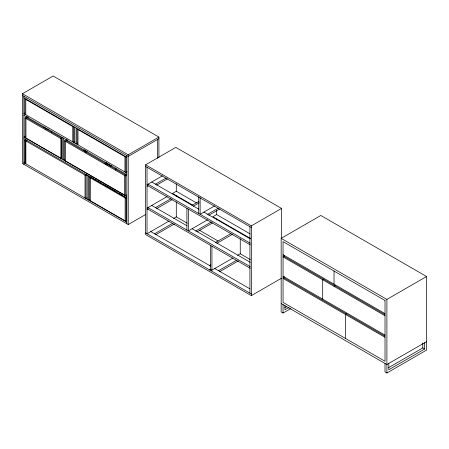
<?xml version="1.0" encoding="UTF-8"?>
<svg xmlns="http://www.w3.org/2000/svg" width="449" height="449" viewBox="0 0 449 449"><rect width="100%" height="100%" fill="white"/><g stroke="black" fill="none" stroke-linecap="round" stroke-linejoin="round"><path stroke-width="0.67" d="M24.998 117.913L61.822 139.168L61.822 158.789L24.998 137.534L24.998 117.913L27.4 116.527M25.941 138.079L25.941 118.457L28.343 117.071M43.94 127.662L45.141 126.966M26.94 140.178L25.745 140.874L25.745 163.767L24.796 163.223L24.796 140.329L25.997 139.633M60.873 158.25L60.879 138.623L62.074 137.933M87.173 197.852L85.972 198.542L85.029 197.998L85.029 175.104L86.23 174.414M104.819 163.638L106.615 162.6M85.972 198.542L85.972 175.649L87.173 174.958M105.762 164.182L107.564 163.144M145.549 214.555L128.229 224.556L22.45 163.487L22.45 93.718L53.134 76.004L158.912 137.074L158.912 157.481M26.744 98.92L25.795 99.465L25.795 114.725M24.987 113.013L23.909 113.636L126.814 173.05M25.941 118.457L26.884 117.913L61.822 138.079L60.879 138.623M25.526 136.142L23.909 137.074L126.814 196.488M45.293 129.043L46.5 128.341M25.789 163.795L25.789 140.902L26.738 140.357M47.1 129.632L48.307 128.936M78.934 129.015L77.986 129.565L77.986 144.825M24.987 162.072L23.909 162.695L126.814 222.103M126.596 194.905L125.394 195.596L64.504 160.439L64.504 140.818L66.907 139.431M67.85 139.976L65.447 141.362L65.447 160.983M74.91 141.693L73.709 142.389L73.709 127.129L24.852 98.92L24.852 114.181M77.284 143.051L76.072 143.753L76.072 127.943M64.69 159.243L63.5 159.928L63.5 138.129M83.469 150.578L84.67 149.887M84.216 151.515L86.023 150.466M85.422 152.452L87.229 151.408M25.789 140.902L85.029 175.104L85.972 174.56M106.273 164.267L108.069 163.228M107.693 165.08L109.483 164.048M22.45 93.718L128.229 154.787L158.912 137.074M89.379 177.31L126.079 198.497L126.079 221.391L89.379 200.203L89.379 177.31L90.58 176.614M109.202 165.866L110.409 165.17M91.523 177.159L90.322 177.855L90.322 200.748M110.151 166.411L111.953 165.367M158.912 138.707L128.229 156.426L22.45 95.351M127.101 171.793L125.9 172.483L125.9 157.223L77.043 129.015L77.043 144.281M126.253 174.392L124.452 175.43L124.452 195.051M64.504 140.818L125.394 175.974L126.596 175.278M281.551 278.195L251.345 295.633L145.605 234.591L145.605 164.822L175.817 147.379L281.551 208.426L281.551 238.425M89.772 199.339L88.576 200.029L88.576 176.12L87.162 175.301L87.162 199.21M147.025 184.713L162.426 175.823M126.337 197.263L125.136 197.953L125.136 220.846M147.025 186.352L147.968 185.807L250.261 244.868M155.517 184.169L166.203 178.006M156.707 185.123L167.387 178.955M147.025 208.151L167.174 196.522M196.662 203.015L176.289 191.257L172.511 193.435L192.587 205.025M147.025 209.79L147.968 209.245L250.273 268.311M155.517 207.606L170.946 198.699M156.707 208.561L172.135 199.648M191.875 205.423L198.997 201.315M193.289 206.243L199.221 202.813M168.891 221.144L147.025 233.772L147.025 167.275M173.589 218.433L176.289 216.873L187.222 223.187M154.574 233.772L172.669 223.327M155.781 234.709L174.481 223.916M214.583 205.939L200.125 214.285L200.125 197.538M207.679 214.285L218.36 208.117M208.869 215.234L219.55 209.066M207.533 219.819L188.327 230.909L188.327 209.105M250.048 233.839L216.648 214.56L212.871 216.738L250.491 238.458M195.876 230.909L211.305 222.002M197.066 231.858L212.495 222.951M215.475 242.488L230.904 233.581M216.889 243.307L232.913 234.052M145.605 164.822L251.345 225.869L281.551 208.426M209.565 265.522L210.772 264.826M209.565 269.883L210.514 269.338L211.928 270.152L211.928 246.17M210.985 270.696L232.857 258.074M237.555 255.358L240.249 253.803L250.435 259.685M218.534 270.696L236.629 260.252M219.741 271.639L238.441 260.841M290.862 308.53L283.05 313.043L281.164 311.948L281.164 238.368L320.811 215.475L426.55 276.522L426.55 350.108L386.898 372.996L385.012 371.907L385.012 363.449M284.234 256.216L283.05 256.901L385.012 315.765M284.234 277.735L283.05 278.419L385.012 337.283M323.875 279.098L322.691 279.783L322.691 299.124M284.846 307.644L286.636 306.611M289.122 307.352L284.935 309.771L284.935 305.584M334.028 286.333L335.218 285.648M346.544 313.705L345.36 314.39L345.36 338.378M281.164 238.368L386.898 299.416L426.55 276.522M426.55 341.644L386.898 364.537L281.164 303.49M388.694 367.602L422.773 347.924L424.664 349.013L424.664 342.739M424.664 349.013L388.789 369.729L388.789 363.449M24.796 140.329L25.745 140.874M85.029 175.11L85.972 175.649M145.605 166.456L251.345 227.503M23.909 97.831L126.814 157.24M283.05 254.718L385.012 313.587M384.742 314.519L283.993 256.357L283.993 255.262M151.745 181.991L198.711 209.105M203.902 212.102L250.273 238.874M250.267 243.235L147.968 184.169L147.968 185.807M23.909 115.27L126.814 174.683M66.39 140.818L125.394 174.886M283.05 276.236L385.012 335.106M384.754 336.048L283.993 277.875L283.993 276.236M199.362 230.197L218.186 241.062M151.745 205.429L186.907 225.729M192.105 228.732L250.267 262.311M250.261 266.667L147.968 207.606L147.968 209.245M91.865 177.658L93.667 178.696M94.868 179.387L96.069 180.083M97.27 180.773L101.474 183.203M102.669 183.894L117.077 192.211M118.278 192.902L122.482 195.332M123.677 196.022L125.479 197.06M23.909 138.707L126.814 198.121M150.797 231.589L210.648 266.145M214.762 268.519L249.925 288.825M145.605 232.952L251.345 294M422.773 343.042L422.773 347.924M386.898 299.416L386.898 372.996M334.028 271.073L334.028 284.15M283.05 304.579L283.05 313.043M251.345 225.869L251.345 295.633M249.925 226.683L249.925 293.18M240.249 238.728L240.249 253.803M216.648 210.469L216.648 214.56M216.648 218.916L216.648 220.01M210.514 245.356L210.514 269.338M198.711 196.724L198.711 213.466M186.907 208.291L186.907 230.09M176.289 183.764L176.289 191.257M176.289 195.618L176.289 196.707M176.289 201.797L176.289 216.873M157.498 139.527L157.498 158.301M128.229 154.787L128.229 224.556M126.814 155.607L126.814 223.737M125.394 175.974L125.394 195.596M124.957 156.679L124.957 171.939M115.814 167.993L115.814 170.076M74.652 127.129L74.652 142.934M72.766 126.584L72.766 141.845M62.08 137.31L62.08 159.114M51.354 131.091L51.354 132.477M23.864 96.17L23.909 164.328M385.012 300.504L283.05 241.635L283.05 302.401L385.012 361.265L385.012 300.504"/></g></svg>
